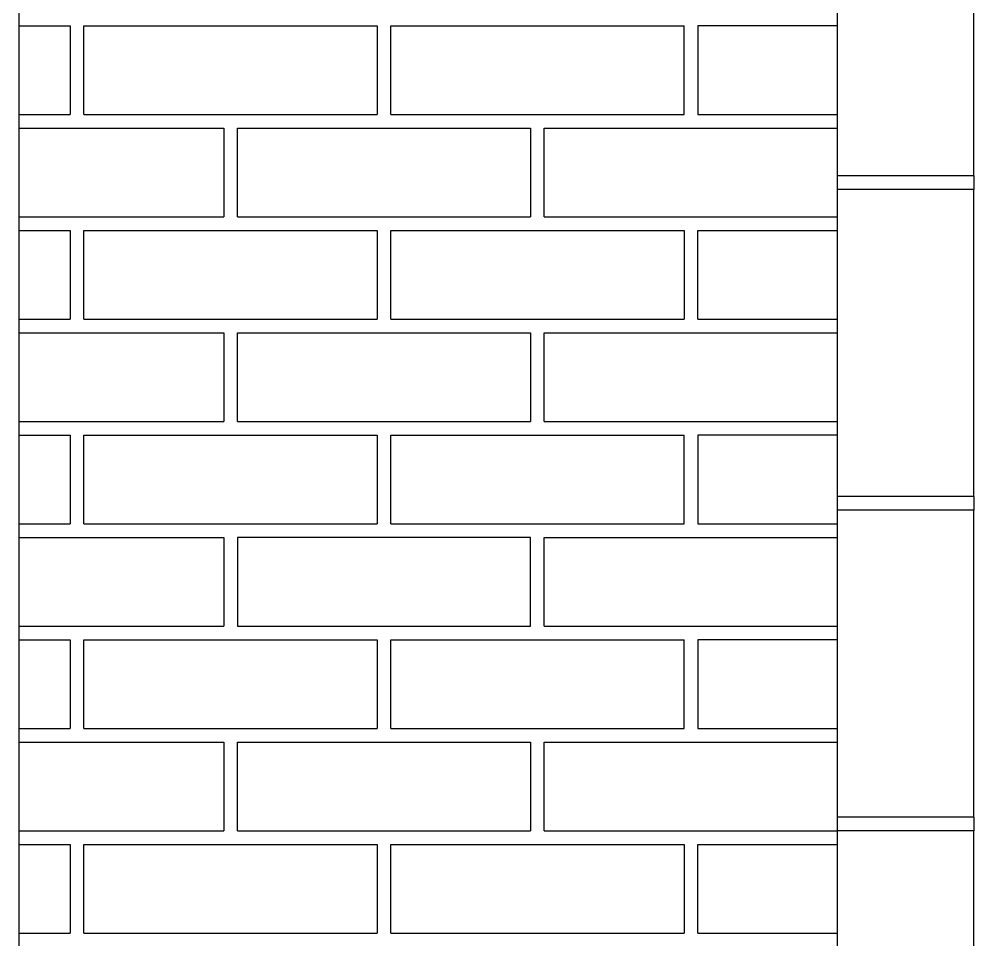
# Model space of a CAD drawing. Header units: millimetres. Extents: x -11841 to 102317, y -68819 to 40378.
# Drawn here: x 77180 to 77880, y 3268 to 3943 of the extents above; entities that cross this region are included whole.
import ezdxf

# ---------------------------------------------------------------- set-up
doc = ezdxf.new("R2010")
doc.units = ezdxf.units.MM

msp = doc.modelspace()

# ---------------------------------------------------------------- linework, layer by layer
at = {"ltscale": 0.58}
for p, q in [((77780.21040927415, 2887.83228170709), (77780.21040927414, 5825.832281707094)), ((77180.21040927415, 3112.832281707303), (77180.21040927415, 5137.832281707303)), ((77880.21040927415, 3827.83228170709), (77880.21040927415, 4052.83228170709)), ((77880.21040927415, 3827.83228170709), (77780.21040927422, 3827.83228170709)), ((77880.21040927415, 3827.83228170709), (77880.21040927415, 3817.83228170709)), ((77880.21040927415, 3817.83228170709), (77780.21040927422, 3817.83228170709)), ((77880.21040927415, 3592.83228170709), (77880.21040927415, 3817.83228170709)), ((77880.21040927415, 3592.83228170709), (77780.21040927422, 3592.83228170709)), ((77880.21040927415, 3592.83228170709), (77880.21040927415, 3582.83228170709)), ((77880.21040927415, 3582.83228170709), (77780.21040927422, 3582.83228170709)), ((77880.21040927415, 3357.83228170709), (77880.21040927415, 3582.83228170709)), ((77880.21040927415, 3357.83228170709), (77780.21040927422, 3357.83228170709)), ((77880.21040927415, 3357.83228170709), (77880.21040927415, 3347.83228170709)), ((77880.21040927415, 3347.83228170709), (77780.21040927422, 3347.83228170709)), ((77880.21040927415, 3122.83228170709), (77880.21040927415, 3347.83228170709))]:
    msp.add_line(p, q, dxfattribs=at)
for p, q in [((77180.21040927415, 3937.832281707304), (77217.7104092742, 3937.83228170729)), ((77217.7104092742, 3937.83228170729), (77217.71040927416, 3872.83228170729)), ((77227.71040927416, 3872.832281707287), (77227.7104092742, 3937.832281707287)), ((77227.7104092742, 3937.832281707287), (77442.7104092742, 3937.83228170721)), ((77442.71040927421, 3937.83228170721), (77442.71040927418, 3872.83228170721)), ((77442.7104092742, 3937.83228170721), (77442.71040927416, 3872.83228170721)), ((77452.71040927418, 3872.832281707207), (77452.71040927421, 3937.832281707207)), ((77452.71040927421, 3937.832281707207), (77667.71040927421, 3937.83228170713)), ((77667.71040927418, 3872.83228170713), (77667.71040927421, 3937.83228170713)), ((77780.21040927405, 3937.83228170709), (77677.71040927421, 3937.832281707127)), ((77677.71040927421, 3937.832281707127), (77677.71040927418, 3872.832281707127)), ((77180.21040927415, 3872.832281707304), (77217.71040927416, 3872.83228170729)), ((77227.71040927416, 3872.832281707287), (77442.71040927416, 3872.83228170721)), ((77452.71040927418, 3872.832281707207), (77667.71040927418, 3872.83228170713)), ((77677.71040927418, 3872.832281707127), (77780.21040927405, 3872.83228170709)), ((77180.21040927415, 3862.832281707304), (77330.21040927424, 3862.83228170725)), ((77330.21040927424, 3862.83228170725), (77330.21040927421, 3797.83228170725)), ((77340.21040927415, 3797.832281707247), (77340.21040927418, 3862.832281707247)), ((77340.21040927418, 3862.832281707247), (77555.21040927418, 3862.83228170717)), ((77555.21040927418, 3862.83228170717), (77555.21040927415, 3797.83228170717)), ((77565.21040927415, 3797.832281707167), (77565.21040927418, 3862.832281707167)), ((77565.21040927418, 3862.832281707167), (77780.21040927418, 3862.83228170709)), ((77180.21040927415, 3797.832281707304), (77330.21040927421, 3797.83228170725)), ((77340.21040927415, 3797.832281707247), (77555.21040927415, 3797.83228170717)), ((77565.21040927415, 3797.832281707167), (77780.21040927415, 3797.83228170709)), ((77180.21040927415, 3787.832281707304), (77217.71040927434, 3787.83228170729)), ((77217.71040927434, 3787.83228170729), (77217.71040927431, 3722.83228170729)), ((77227.71040927428, 3722.832281707287), (77227.71040927431, 3787.832281707287)), ((77227.71040927431, 3787.832281707287), (77442.71040927431, 3787.83228170721)), ((77442.71040927431, 3787.83228170721), (77442.71040927428, 3722.83228170721)), ((77442.71040927431, 3787.83228170721), (77442.71040927428, 3722.83228170721)), ((77452.71040927428, 3722.832281707207), (77452.71040927431, 3787.832281707207)), ((77452.71040927431, 3787.832281707207), (77667.71040927431, 3787.83228170713)), ((77667.71040927431, 3787.83228170713), (77667.71040927428, 3722.83228170713)), ((77677.71040927428, 3722.832281707127), (77677.71040927431, 3787.832281707127)), ((77677.71040927431, 3787.832281707127), (77780.21040927405, 3787.83228170709)), ((77180.21040927415, 3722.832281707304), (77217.71040927431, 3722.83228170729)), ((77227.71040927428, 3722.832281707287), (77442.71040927428, 3722.83228170721)), ((77452.71040927428, 3722.832281707207), (77667.71040927428, 3722.83228170713)), ((77677.71040927428, 3722.832281707127), (77780.21040927405, 3722.83228170709)), ((77180.21040927415, 3712.832281707304), (77330.2104092743, 3712.83228170725)), ((77330.2104092743, 3712.83228170725), (77330.21040927427, 3647.83228170725)), ((77340.21040927427, 3647.832281707247), (77340.21040927428, 3712.832281707247)), ((77340.21040927428, 3712.832281707247), (77555.21040927428, 3712.83228170717)), ((77555.21040927428, 3712.83228170717), (77555.21040927427, 3647.83228170717)), ((77565.21040927428, 3712.832281707167), (77780.21040927428, 3712.83228170709)), ((77565.21040927427, 3647.832281707167), (77565.21040927428, 3712.832281707167)), ((77180.21040927415, 3647.832281707304), (77330.21040927427, 3647.83228170725)), ((77340.21040927427, 3647.832281707247), (77555.21040927427, 3647.83228170717)), ((77565.21040927427, 3647.832281707167), (77780.21040927427, 3647.83228170709)), ((77180.21040927415, 3637.832281707304), (77217.71040927427, 3637.83228170729)), ((77217.71040927427, 3637.83228170729), (77217.71040927424, 3572.83228170729)), ((77227.71040927424, 3572.832281707287), (77227.71040927427, 3637.832281707287)), ((77227.71040927427, 3637.832281707287), (77442.71040927427, 3637.83228170721)), ((77442.71040927425, 3637.83228170721), (77442.71040927424, 3572.83228170721)), ((77442.71040927427, 3637.83228170721), (77442.71040927424, 3572.83228170721)), ((77452.71040927424, 3572.832281707207), (77452.71040927425, 3637.832281707207)), ((77452.71040927425, 3637.832281707207), (77667.71040927425, 3637.83228170713)), ((77667.71040927424, 3572.83228170713), (77667.71040927425, 3637.83228170713)), ((77780.21040927405, 3637.832281707089), (77677.71040927425, 3637.832281707127)), ((77677.71040927425, 3637.832281707127), (77677.71040927424, 3572.832281707127)), ((77180.21040927415, 3572.832281707304), (77217.71040927424, 3572.83228170729)), ((77227.71040927424, 3572.832281707287), (77442.71040927424, 3572.83228170721)), ((77452.71040927424, 3572.832281707207), (77667.71040927424, 3572.83228170713)), ((77677.71040927424, 3572.832281707127), (77780.21040927405, 3572.83228170709)), ((77180.21040927415, 3562.832281707304), (77330.2104092743, 3562.83228170725)), ((77330.2104092743, 3562.83228170725), (77330.21040927427, 3497.83228170725)), ((77555.21040927422, 3562.83228170717), (77340.21040927422, 3562.832281707247)), ((77340.21040927422, 3562.832281707247), (77340.21040927421, 3497.832281707247)), ((77555.21040927421, 3497.83228170717), (77555.21040927422, 3562.83228170717)), ((77565.21040927421, 3497.832281707167), (77565.21040927422, 3562.832281707167)), ((77565.21040927422, 3562.832281707167), (77780.21040927422, 3562.83228170709)), ((77180.21040927415, 3497.832281707303), (77330.21040927427, 3497.83228170725)), ((77340.21040927421, 3497.832281707247), (77555.21040927421, 3497.83228170717)), ((77565.21040927421, 3497.832281707167), (77780.21040927421, 3497.83228170709)), ((77180.21040927415, 3487.832281707304), (77217.7104092742, 3487.83228170729)), ((77217.7104092742, 3487.83228170729), (77217.71040927416, 3422.83228170729)), ((77227.71040927416, 3422.832281707287), (77227.7104092742, 3487.832281707287)), ((77227.7104092742, 3487.832281707287), (77442.7104092742, 3487.83228170721)), ((77442.71040927421, 3487.83228170721), (77442.71040927418, 3422.83228170721)), ((77442.7104092742, 3487.83228170721), (77442.71040927416, 3422.83228170721)), ((77452.71040927418, 3422.832281707207), (77452.71040927421, 3487.832281707207)), ((77452.71040927421, 3487.832281707207), (77667.71040927421, 3487.83228170713)), ((77667.71040927418, 3422.83228170713), (77667.71040927421, 3487.83228170713)), ((77780.21040927405, 3487.83228170709), (77677.71040927421, 3487.832281707127)), ((77677.71040927421, 3487.832281707127), (77677.71040927418, 3422.832281707127)), ((77180.21040927415, 3422.832281707304), (77217.71040927416, 3422.83228170729)), ((77227.71040927416, 3422.832281707287), (77442.71040927416, 3422.83228170721)), ((77452.71040927418, 3422.832281707207), (77667.71040927418, 3422.83228170713)), ((77677.71040927418, 3422.832281707127), (77780.21040927405, 3422.83228170709)), ((77180.21040927415, 3412.832281707304), (77330.21040927424, 3412.83228170725)), ((77330.21040927424, 3412.83228170725), (77330.21040927421, 3347.83228170725)), ((77340.21040927415, 3347.832281707247), (77340.21040927418, 3412.832281707247)), ((77340.21040927418, 3412.832281707247), (77555.21040927418, 3412.83228170717)), ((77555.21040927418, 3412.83228170717), (77555.21040927415, 3347.83228170717)), ((77565.21040927415, 3347.832281707167), (77565.21040927418, 3412.832281707167)), ((77565.21040927418, 3412.832281707167), (77780.21040927418, 3412.83228170709)), ((77180.21040927415, 3347.832281707304), (77330.21040927421, 3347.83228170725)), ((77340.21040927415, 3347.832281707247), (77555.21040927415, 3347.83228170717)), ((77565.21040927415, 3347.832281707167), (77780.21040927415, 3347.83228170709)), ((77180.21040927415, 3337.832281707304), (77217.71040927434, 3337.83228170729)), ((77217.71040927434, 3337.83228170729), (77217.71040927431, 3272.83228170729)), ((77227.71040927428, 3272.832281707287), (77227.71040927431, 3337.832281707287)), ((77227.71040927431, 3337.832281707287), (77442.71040927431, 3337.83228170721)), ((77442.71040927431, 3337.83228170721), (77442.71040927428, 3272.83228170721)), ((77442.71040927431, 3337.83228170721), (77442.71040927428, 3272.83228170721)), ((77452.71040927428, 3272.832281707207), (77452.71040927431, 3337.832281707207)), ((77452.71040927431, 3337.832281707207), (77667.71040927431, 3337.83228170713)), ((77667.71040927431, 3337.83228170713), (77667.71040927428, 3272.83228170713)), ((77677.71040927428, 3272.832281707127), (77677.71040927431, 3337.832281707127)), ((77677.71040927431, 3337.832281707127), (77780.21040927405, 3337.83228170709)), ((77180.21040927415, 3272.832281707304), (77217.71040927431, 3272.83228170729)), ((77227.71040927428, 3272.832281707287), (77442.71040927428, 3272.83228170721)), ((77452.71040927428, 3272.832281707207), (77667.71040927428, 3272.83228170713)), ((77677.71040927428, 3272.832281707127), (77780.21040927405, 3272.83228170709))]:
    msp.add_line(p, q)

doc.saveas('drawing.dxf')
